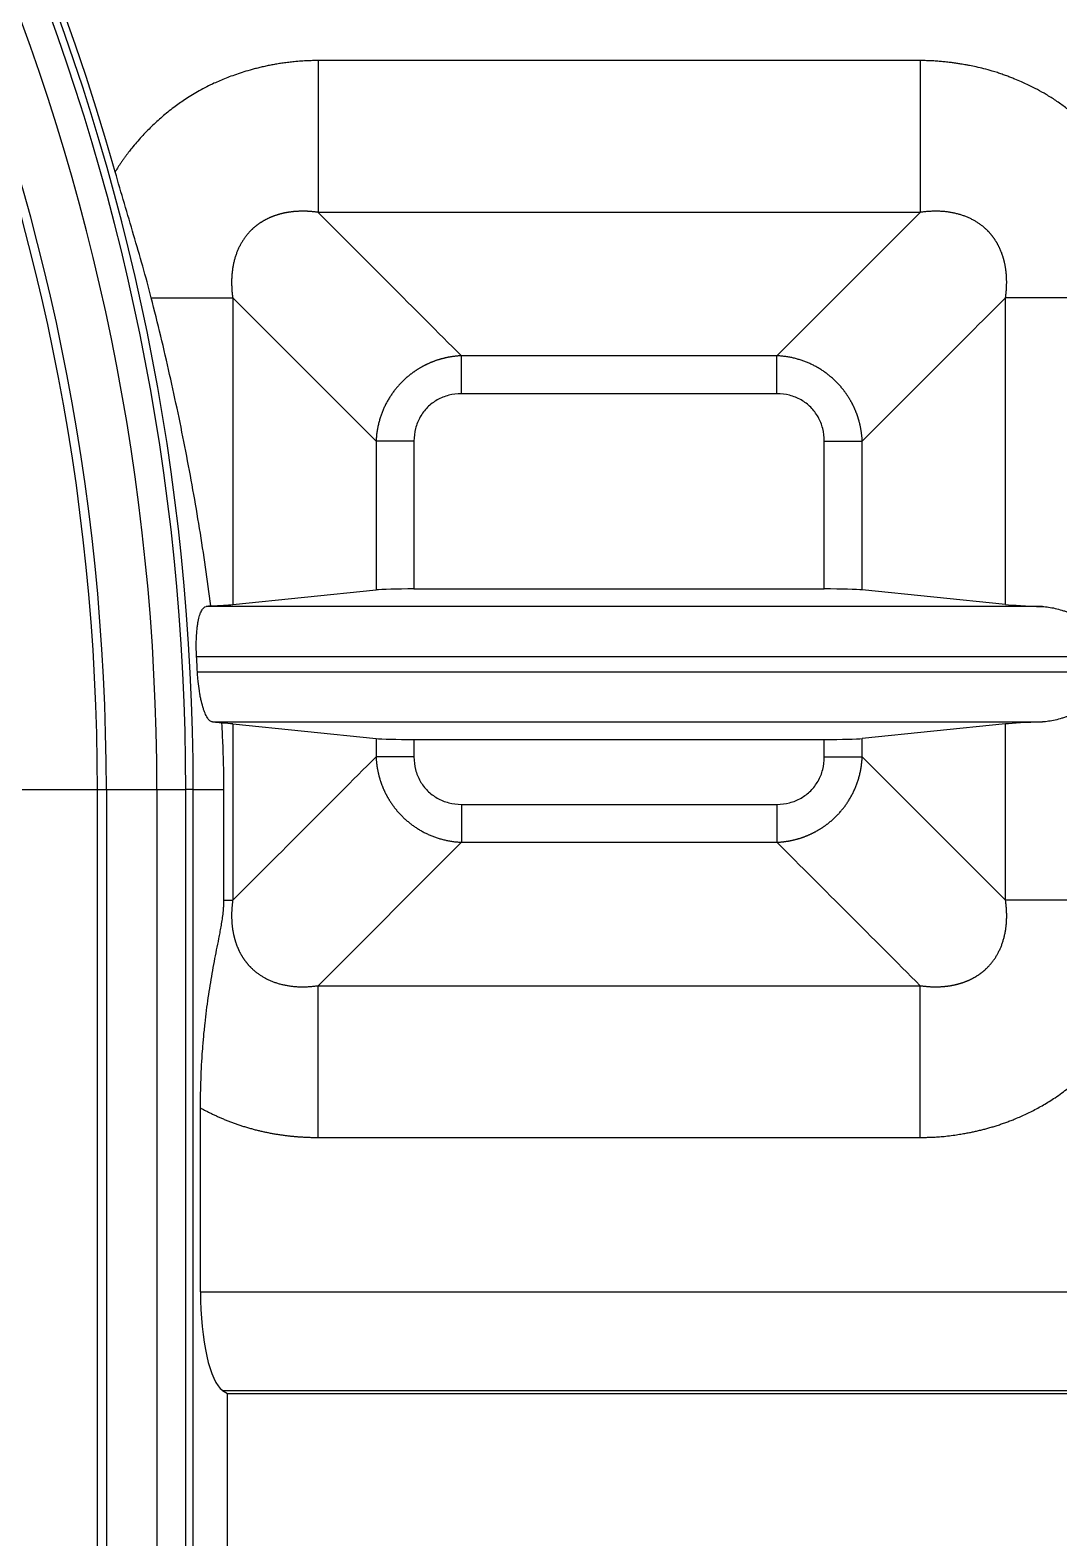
# Model space of a CAD drawing. Header units: millimetres. Extents: x -1286 to 291, y 5350 to 5880.
# Drawn here: x -165.36 to -144.73, y 5679.98 to 5710.19 of the extents above; entities that cross this region are included whole.
import ezdxf

# ---------------------------------------------------------------- set-up
doc = ezdxf.new("R2010")
doc.units = ezdxf.units.MM
doc.layers.add('粗实线层', color=7, linetype='Continuous', lineweight=35)

msp = doc.modelspace()

# ---------------------------------------------------------------- linework, layer by layer
at = {"layer": '粗实线层', "lineweight": 25}
for p, q in [((-147.512, 5709.576), (-159.584, 5709.576)), ((-147.512, 5706.535), (-159.584, 5706.535)), ((-150.385, 5703.662), (-147.512, 5706.535)), ((-158.422, 5701.952), (-161.295, 5704.825)), ((-161.295, 5704.825), (-161.295, 5698.68)), ((-145.802, 5698.68), (-145.802, 5704.825)), ((-150.385, 5703.662), (-156.711, 5703.662)), ((-150.385, 5702.902), (-156.711, 5702.902)), ((-158.422, 5701.952), (-158.422, 5698.971)), ((-157.661, 5701.952), (-157.661, 5698.99)), ((-149.435, 5698.99), (-149.435, 5701.952)), ((-148.675, 5698.971), (-148.675, 5701.952)), ((-161.295, 5698.68), (-158.422, 5698.971)), ((-157.661, 5698.99), (-149.435, 5698.99)), ((-145.802, 5698.68), (-148.675, 5698.971)), ((-145.062, 5698.638), (-161.828, 5698.638)), ((-142.761, 5697.633), (-162.019, 5697.633)), ((-162.003, 5697.331), (-142.761, 5697.331)), ((-161.702, 5696.327), (-145.062, 5696.327)), ((-161.295, 5696.285), (-158.422, 5695.994)), ((-161.295, 5696.285), (-161.295, 5692.753)), ((-145.802, 5696.285), (-148.675, 5695.994)), ((-145.802, 5692.753), (-145.802, 5696.285)), ((-158.422, 5695.994), (-158.422, 5695.626)), ((-157.661, 5695.975), (-157.661, 5695.626)), ((-157.661, 5695.975), (-149.435, 5695.975)), ((-149.435, 5695.626), (-149.435, 5695.975)), ((-148.675, 5695.626), (-148.675, 5695.994)), ((-148.675, 5695.626), (-145.802, 5692.753)), ((-170.827, 5694.97), (-164.007, 5694.97)), ((-164.007, 5666.83), (-164.007, 5694.97)), ((-164.007, 5694.97), (-163.829, 5694.97)), ((-163.829, 5694.97), (-163.829, 5666.83)), ((-163.829, 5694.97), (-162.816, 5694.97)), ((-162.816, 5694.97), (-162.816, 5666.83)), ((-162.816, 5694.97), (-162.236, 5694.97)), ((-162.087, 5694.97), (-162.236, 5694.97)), ((-162.236, 5666.83), (-162.236, 5694.97)), ((-162.087, 5694.97), (-161.472, 5694.97)), ((-162.087, 5666.83), (-162.087, 5694.97)), ((-161.472, 5692.753), (-161.472, 5694.97)), ((-156.711, 5694.675), (-150.385, 5694.675)), ((-156.711, 5693.915), (-159.584, 5691.042)), ((-156.711, 5693.915), (-150.385, 5693.915)), ((-159.584, 5691.042), (-147.512, 5691.042)), ((-161.942, 5684.911), (-161.942, 5688.592)), ((-159.584, 5688.001), (-147.512, 5688.001)), ((-161.942, 5684.911), (-135.255, 5684.911)), ((-161.497, 5682.932), (-161.403, 5682.87)), ((-161.497, 5682.932), (-135.067, 5682.932)), ((-161.403, 5678.929), (-161.403, 5682.87)), ((-161.403, 5682.87), (-143.903, 5682.87))]:
    msp.add_line(p, q, dxfattribs=at)
for centre, radius, start, end in [((-224.702, 5680.9), 102.402, 14.30847, 151.42209), ((-224.702, 5680.9), 101.899, 14.30847, 151.42209), ((-224.702, 5680.9), 101.532, 14.36134, 151.30913), ((-224.702, 5680.9), 101.03, 14.36134, 151.30913), ((-218.672, 5680.9), 84.503, 2.75328, 87.24672), ((-218.672, 5680.9), 83.513, 2.75328, 87.24672), ((-207.617, 5694.97), 45.53, 0, 90), ((-207.617, 5694.97), 45.381, 0, 90), ((-207.617, 5694.97), 44.801, 360, 90), ((-207.617, 5694.97), 43.788, 360, 90), ((-207.617, 5694.97), 43.61, 0, 90), ((-207.617, 5694.97), 45.675, 15.7246, 68.2859), ((-218.672, 5680.9), 85.795, 1.20163, 40.11072), ((-207.617, 5694.97), 45.675, 2.9637, 3.3429)]:
    msp.add_arc(centre, radius, start, end, dxfattribs=at)
for centre, major_axis, ratio, start_param, end_param in [((-157.661, 5698.962), (0.804, 0), 0.034921, 1.570796, 2.80998), ((-149.435, 5698.962), (0.804, 0), 0.034921, 0.331613, 1.570796), ((-164.335, 5698.716), (3.216, 0), 0.034921, 5.65474, 5.951573), ((-142.761, 5698.716), (3.216, 0), 0.034921, 3.473205, 3.914761), ((-164.335, 5696.249), (3.216, 0), 0.034921, 0.331613, 0.498948), ((-142.761, 5696.249), (3.216, 0), 0.034921, 2.368425, 2.80998), ((-157.661, 5696.003), (0.804, 0), 0.034921, 3.473205, 4.712389), ((-149.435, 5696.003), (0.804, 0), 0.034921, 4.712389, 5.951573), ((-161.403, 5684.911), (0, -2.01), 0.267949, 4.712389, 6.108652)]:
    msp.add_ellipse(centre, major_axis=major_axis, ratio=ratio, start_param=start_param, end_param=end_param, dxfattribs=at)
for points, knots in [([(-159.584, 5709.576), (-159.598, 5709.576), (-159.635, 5709.576), (-159.705, 5709.575), (-159.802, 5709.573), (-159.925, 5709.566), (-160.05, 5709.555), (-160.154, 5709.543), (-160.228, 5709.534), (-160.284, 5709.526), (-160.335, 5709.519), (-160.386, 5709.511), (-160.436, 5709.502), (-160.485, 5709.494), (-160.534, 5709.484), (-160.583, 5709.475), (-160.631, 5709.465), (-160.678, 5709.454), (-160.726, 5709.444), (-160.772, 5709.433), (-160.818, 5709.421), (-160.905, 5709.399), (-161.028, 5709.364), (-161.183, 5709.314), (-161.327, 5709.263), (-161.499, 5709.196), (-161.727, 5709.099), (-161.996, 5708.961), (-162.254, 5708.801), (-162.489, 5708.632), (-162.71, 5708.454), (-162.889, 5708.29), (-163.025, 5708.154), (-163.125, 5708.048), (-163.224, 5707.937), (-163.298, 5707.847), (-163.351, 5707.781), (-163.383, 5707.74), (-163.415, 5707.698), (-163.448, 5707.654), (-163.481, 5707.608), (-163.515, 5707.56), (-163.549, 5707.51), (-163.583, 5707.458), (-163.617, 5707.404), (-163.64, 5707.367), (-163.651, 5707.348)], [0, 0, 0, 0, 0.00858, 0.022924, 0.043042, 0.068947, 0.098835, 0.12063, 0.134311, 0.144989, 0.155589, 0.166112, 0.176558, 0.186925, 0.197215, 0.207427, 0.21756, 0.227616, 0.237595, 0.247495, 0.257318, 0.267064, 0.302777, 0.336396, 0.36791, 0.397304, 0.450643, 0.52104, 0.583975, 0.63842, 0.700305, 0.759463, 0.788793, 0.818829, 0.849571, 0.88102, 0.89127, 0.901888, 0.912873, 0.924224, 0.935942, 0.948025, 0.960473, 0.973285, 0.986461, 1, 1, 1, 1]), ([(-159.584, 5709.576), (-159.584, 5709.41), (-159.584, 5709.244), (-159.584, 5708.916), (-159.584, 5708.754), (-159.584, 5708.438), (-159.584, 5708.283), (-159.584, 5707.986), (-159.584, 5707.844), (-159.584, 5707.573), (-159.584, 5707.446), (-159.584, 5707.208), (-159.584, 5707.099), (-159.584, 5706.9), (-159.584, 5706.811), (-159.584, 5706.656), (-159.584, 5706.589), (-159.584, 5706.535)], [0, 0, 0, 0, 0.125, 0.125, 0.25, 0.25, 0.375, 0.375, 0.5, 0.5, 0.625, 0.625, 0.75, 0.75, 0.875, 0.875, 1, 1, 1, 1]), ([(-142.761, 5704.825), (-142.761, 5704.838), (-142.761, 5704.864), (-142.761, 5704.906), (-142.762, 5704.95), (-142.763, 5704.997), (-142.765, 5705.047), (-142.767, 5705.1), (-142.77, 5705.155), (-142.775, 5705.214), (-142.78, 5705.275), (-142.788, 5705.366), (-142.802, 5705.479), (-142.821, 5705.607), (-142.84, 5705.715), (-142.858, 5705.809), (-142.875, 5705.893), (-142.893, 5705.975), (-142.913, 5706.057), (-142.934, 5706.14), (-142.957, 5706.224), (-142.982, 5706.308), (-143.009, 5706.392), (-143.037, 5706.476), (-143.067, 5706.561), (-143.1, 5706.645), (-143.137, 5706.739), (-143.182, 5706.842), (-143.233, 5706.955), (-143.289, 5707.068), (-143.349, 5707.183), (-143.413, 5707.298), (-143.482, 5707.413), (-143.561, 5707.535), (-143.649, 5707.662), (-143.745, 5707.788), (-143.841, 5707.907), (-143.936, 5708.017), (-144.031, 5708.12), (-144.112, 5708.203), (-144.179, 5708.269), (-144.234, 5708.323), (-144.296, 5708.38), (-144.363, 5708.441), (-144.436, 5708.504), (-144.516, 5708.57), (-144.603, 5708.638), (-144.697, 5708.708), (-144.823, 5708.796), (-144.979, 5708.894), (-145.157, 5708.994), (-145.322, 5709.077), (-145.472, 5709.146), (-145.594, 5709.198), (-145.694, 5709.238), (-145.779, 5709.271), (-145.871, 5709.303), (-145.967, 5709.336), (-146.09, 5709.374), (-146.231, 5709.412), (-146.382, 5709.448), (-146.499, 5709.472), (-146.585, 5709.489), (-146.644, 5709.499), (-146.695, 5709.508), (-146.738, 5709.514), (-146.781, 5709.521), (-146.836, 5709.529), (-146.915, 5709.54), (-146.993, 5709.548), (-147.06, 5709.555), (-147.107, 5709.559), (-147.158, 5709.563), (-147.211, 5709.567), (-147.266, 5709.57), (-147.324, 5709.573), (-147.384, 5709.575), (-147.447, 5709.576), (-147.49, 5709.576), (-147.512, 5709.576)], [0, 0, 0, 0, 0.005135, 0.010651, 0.016547, 0.022825, 0.029484, 0.036526, 0.043951, 0.051759, 0.059952, 0.068529, 0.088308, 0.10555, 0.120248, 0.1324, 0.143498, 0.154703, 0.166018, 0.177441, 0.188976, 0.200623, 0.212383, 0.224256, 0.236242, 0.24834, 0.260547, 0.276693, 0.293196, 0.310057, 0.327276, 0.344856, 0.362799, 0.381103, 0.403086, 0.424251, 0.444591, 0.464105, 0.482791, 0.500651, 0.51011, 0.520439, 0.531641, 0.543714, 0.55666, 0.570477, 0.585165, 0.60072, 0.61714, 0.646967, 0.674194, 0.698828, 0.720872, 0.740333, 0.751799, 0.763989, 0.7769, 0.79053, 0.804879, 0.828211, 0.848946, 0.867093, 0.876072, 0.884007, 0.890898, 0.896748, 0.901556, 0.908321, 0.91894, 0.933404, 0.939472, 0.945875, 0.95261, 0.959679, 0.96708, 0.974813, 0.982878, 0.991274, 1, 1, 1, 1]), ([(-162.929, 5704.825), (-162.982, 5705.037), (-163.04, 5705.247), (-163.159, 5705.666), (-163.22, 5705.874), (-163.343, 5706.292), (-163.406, 5706.502), (-163.529, 5706.923), (-163.591, 5707.135), (-163.651, 5707.348)], [0, 0, 0, 0, 0.25, 0.25, 0.5, 0.5, 0.75, 0.75, 1, 1, 1, 1]), ([(-159.584, 5706.535), (-159.592, 5706.536), (-159.607, 5706.539), (-159.63, 5706.542), (-159.653, 5706.544), (-159.676, 5706.547), (-159.698, 5706.549), (-159.721, 5706.551), (-159.743, 5706.553), (-159.766, 5706.554), (-159.788, 5706.556), (-159.81, 5706.557), (-159.832, 5706.557), (-159.854, 5706.558), (-159.875, 5706.558), (-159.897, 5706.558), (-159.919, 5706.558), (-159.94, 5706.558), (-159.961, 5706.557), (-159.982, 5706.556), (-160.003, 5706.555), (-160.024, 5706.554), (-160.045, 5706.552), (-160.065, 5706.551), (-160.086, 5706.549), (-160.106, 5706.546), (-160.126, 5706.544), (-160.146, 5706.541), (-160.166, 5706.539), (-160.186, 5706.535), (-160.206, 5706.532), (-160.225, 5706.529), (-160.244, 5706.525), (-160.264, 5706.521), (-160.283, 5706.517), (-160.301, 5706.512), (-160.32, 5706.508), (-160.339, 5706.503), (-160.357, 5706.498), (-160.375, 5706.493), (-160.393, 5706.487), (-160.411, 5706.482), (-160.429, 5706.476), (-160.447, 5706.47), (-160.464, 5706.464), (-160.481, 5706.458), (-160.499, 5706.451), (-160.516, 5706.444), (-160.532, 5706.437), (-160.549, 5706.43), (-160.565, 5706.423), (-160.582, 5706.415), (-160.598, 5706.408), (-160.614, 5706.4), (-160.63, 5706.392), (-160.645, 5706.383), (-160.661, 5706.375), (-160.676, 5706.366), (-160.691, 5706.358), (-160.706, 5706.349), (-160.721, 5706.34), (-160.735, 5706.33), (-160.75, 5706.321), (-160.764, 5706.311), (-160.778, 5706.301), (-160.792, 5706.291), (-160.805, 5706.281), (-160.819, 5706.271), (-160.832, 5706.261), (-160.845, 5706.25), (-160.858, 5706.239), (-160.871, 5706.228), (-160.883, 5706.217), (-160.896, 5706.206), (-160.908, 5706.195), (-160.92, 5706.183), (-160.935, 5706.168), (-160.954, 5706.149), (-160.975, 5706.126), (-160.995, 5706.103), (-161.016, 5706.078), (-161.035, 5706.053), (-161.054, 5706.028), (-161.073, 5706.002), (-161.09, 5705.975), (-161.108, 5705.947), (-161.124, 5705.919), (-161.14, 5705.891), (-161.156, 5705.861), (-161.17, 5705.832), (-161.185, 5705.801), (-161.198, 5705.77), (-161.211, 5705.738), (-161.223, 5705.706), (-161.234, 5705.673), (-161.245, 5705.64), (-161.255, 5705.606), (-161.265, 5705.572), (-161.273, 5705.536), (-161.281, 5705.501), (-161.288, 5705.465), (-161.295, 5705.428), (-161.3, 5705.391), (-161.305, 5705.354), (-161.309, 5705.316), (-161.312, 5705.277), (-161.315, 5705.238), (-161.317, 5705.199), (-161.318, 5705.159), (-161.318, 5705.118), (-161.317, 5705.078), (-161.315, 5705.036), (-161.313, 5704.995), (-161.31, 5704.953), (-161.306, 5704.91), (-161.301, 5704.868), (-161.297, 5704.839), (-161.295, 5704.825)], [0, 0, 0, 0, 0.008389, 0.016721, 0.024996, 0.033214, 0.041375, 0.04948, 0.05753, 0.065524, 0.073462, 0.081346, 0.089175, 0.09695, 0.104671, 0.112339, 0.119954, 0.127517, 0.135027, 0.142485, 0.149892, 0.157247, 0.164553, 0.171808, 0.179014, 0.18617, 0.193278, 0.200337, 0.207349, 0.214313, 0.221231, 0.228103, 0.234928, 0.241709, 0.248445, 0.255138, 0.261786, 0.268392, 0.274956, 0.281478, 0.287959, 0.2944, 0.300801, 0.307163, 0.313486, 0.319772, 0.326021, 0.332233, 0.33841, 0.344552, 0.35066, 0.356735, 0.362777, 0.368787, 0.374766, 0.380715, 0.386635, 0.392526, 0.39839, 0.404226, 0.410037, 0.415823, 0.421584, 0.427322, 0.433038, 0.438732, 0.444406, 0.450061, 0.455696, 0.461314, 0.466916, 0.472502, 0.478073, 0.48363, 0.489175, 0.494708, 0.50023, 0.510587, 0.520984, 0.531428, 0.541926, 0.552484, 0.563109, 0.573806, 0.584582, 0.595443, 0.606395, 0.617442, 0.628592, 0.639849, 0.651219, 0.662706, 0.674316, 0.686053, 0.697921, 0.709927, 0.722073, 0.734364, 0.746804, 0.759397, 0.772146, 0.785055, 0.798128, 0.811369, 0.824779, 0.838363, 0.852123, 0.866062, 0.880183, 0.894489, 0.908982, 0.923664, 0.938538, 0.953607, 0.968872, 0.984336, 1, 1, 1, 1]), ([(-145.802, 5704.825), (-145.8, 5704.833), (-145.798, 5704.848), (-145.795, 5704.871), (-145.793, 5704.894), (-145.79, 5704.916), (-145.788, 5704.939), (-145.786, 5704.962), (-145.784, 5704.984), (-145.782, 5705.006), (-145.781, 5705.029), (-145.78, 5705.051), (-145.779, 5705.073), (-145.779, 5705.094), (-145.779, 5705.116), (-145.778, 5705.138), (-145.779, 5705.159), (-145.779, 5705.181), (-145.78, 5705.202), (-145.78, 5705.223), (-145.782, 5705.244), (-145.783, 5705.265), (-145.784, 5705.286), (-145.786, 5705.306), (-145.788, 5705.327), (-145.79, 5705.347), (-145.793, 5705.367), (-145.795, 5705.387), (-145.798, 5705.407), (-145.801, 5705.427), (-145.805, 5705.446), (-145.808, 5705.466), (-145.812, 5705.485), (-145.816, 5705.504), (-145.82, 5705.523), (-145.824, 5705.542), (-145.829, 5705.561), (-145.834, 5705.579), (-145.839, 5705.598), (-145.844, 5705.616), (-145.849, 5705.634), (-145.855, 5705.652), (-145.861, 5705.67), (-145.867, 5705.687), (-145.873, 5705.705), (-145.879, 5705.722), (-145.886, 5705.739), (-145.893, 5705.756), (-145.9, 5705.773), (-145.907, 5705.79), (-145.914, 5705.806), (-145.922, 5705.823), (-145.929, 5705.839), (-145.937, 5705.855), (-145.945, 5705.87), (-145.953, 5705.886), (-145.962, 5705.901), (-145.97, 5705.917), (-145.979, 5705.932), (-145.988, 5705.947), (-145.997, 5705.961), (-146.007, 5705.976), (-146.016, 5705.99), (-146.026, 5706.005), (-146.035, 5706.019), (-146.045, 5706.032), (-146.056, 5706.046), (-146.066, 5706.06), (-146.076, 5706.073), (-146.087, 5706.086), (-146.098, 5706.099), (-146.109, 5706.112), (-146.12, 5706.124), (-146.131, 5706.137), (-146.142, 5706.149), (-146.154, 5706.161), (-146.169, 5706.176), (-146.188, 5706.194), (-146.211, 5706.216), (-146.234, 5706.236), (-146.258, 5706.256), (-146.283, 5706.276), (-146.309, 5706.295), (-146.335, 5706.313), (-146.362, 5706.331), (-146.389, 5706.348), (-146.417, 5706.365), (-146.446, 5706.381), (-146.475, 5706.396), (-146.505, 5706.411), (-146.536, 5706.425), (-146.567, 5706.439), (-146.599, 5706.452), (-146.631, 5706.464), (-146.664, 5706.475), (-146.697, 5706.486), (-146.731, 5706.496), (-146.765, 5706.505), (-146.8, 5706.514), (-146.836, 5706.522), (-146.872, 5706.529), (-146.909, 5706.535), (-146.946, 5706.541), (-146.983, 5706.546), (-147.021, 5706.55), (-147.06, 5706.553), (-147.099, 5706.556), (-147.138, 5706.557), (-147.178, 5706.558), (-147.219, 5706.558), (-147.259, 5706.558), (-147.3, 5706.556), (-147.342, 5706.554), (-147.384, 5706.55), (-147.426, 5706.546), (-147.469, 5706.541), (-147.498, 5706.537), (-147.512, 5706.535)], [0, 0, 0, 0, 0.008389, 0.016721, 0.024996, 0.033214, 0.041375, 0.04948, 0.05753, 0.065524, 0.073462, 0.081346, 0.089175, 0.09695, 0.104671, 0.112339, 0.119954, 0.127517, 0.135027, 0.142485, 0.149892, 0.157247, 0.164553, 0.171808, 0.179014, 0.18617, 0.193278, 0.200337, 0.207349, 0.214313, 0.221231, 0.228103, 0.234928, 0.241709, 0.248445, 0.255138, 0.261786, 0.268392, 0.274956, 0.281478, 0.287959, 0.2944, 0.300801, 0.307163, 0.313486, 0.319772, 0.326021, 0.332233, 0.33841, 0.344552, 0.35066, 0.356735, 0.362777, 0.368787, 0.374766, 0.380715, 0.386635, 0.392526, 0.39839, 0.404226, 0.410037, 0.415823, 0.421584, 0.427322, 0.433038, 0.438732, 0.444406, 0.450061, 0.455696, 0.461314, 0.466916, 0.472502, 0.478073, 0.48363, 0.489175, 0.494708, 0.50023, 0.510587, 0.520984, 0.531428, 0.541926, 0.552484, 0.563109, 0.573806, 0.584582, 0.595443, 0.606395, 0.617442, 0.628592, 0.639849, 0.651219, 0.662706, 0.674316, 0.686053, 0.697921, 0.709927, 0.722073, 0.734364, 0.746804, 0.759397, 0.772146, 0.785055, 0.798128, 0.811369, 0.824779, 0.838363, 0.852123, 0.866062, 0.880183, 0.894489, 0.908982, 0.923664, 0.938538, 0.953607, 0.968872, 0.984336, 1, 1, 1, 1]), ([(-161.734, 5698.65), (-161.767, 5698.91), (-161.802, 5699.169), (-161.878, 5699.687), (-161.918, 5699.945), (-162.044, 5700.72), (-162.136, 5701.235), (-162.336, 5702.263), (-162.444, 5702.776), (-162.675, 5703.801), (-162.798, 5704.313), (-162.929, 5704.825)], [0, 0, 0, 0, 0.125, 0.125, 0.25, 0.25, 0.5, 0.5, 0.75, 0.75, 1, 1, 1, 1]), ([(-142.761, 5704.825), (-142.927, 5704.825), (-143.093, 5704.825), (-143.421, 5704.825), (-143.583, 5704.825), (-143.899, 5704.825), (-144.054, 5704.825), (-144.35, 5704.825), (-144.493, 5704.825), (-144.763, 5704.825), (-144.891, 5704.825), (-145.129, 5704.825), (-145.238, 5704.825), (-145.437, 5704.825), (-145.526, 5704.825), (-145.681, 5704.825), (-145.747, 5704.825), (-145.802, 5704.825)], [0, 0, 0, 0, 0.125, 0.125, 0.25, 0.25, 0.375, 0.375, 0.5, 0.5, 0.625, 0.625, 0.75, 0.75, 0.875, 0.875, 1, 1, 1, 1]), ([(-156.711, 5703.662), (-156.718, 5703.662), (-156.732, 5703.661), (-156.754, 5703.66), (-156.775, 5703.658), (-156.796, 5703.657), (-156.817, 5703.655), (-156.838, 5703.652), (-156.859, 5703.65), (-156.88, 5703.647), (-156.901, 5703.644), (-156.922, 5703.641), (-156.943, 5703.637), (-156.963, 5703.633), (-156.984, 5703.63), (-157.004, 5703.625), (-157.025, 5703.621), (-157.045, 5703.616), (-157.065, 5703.611), (-157.085, 5703.606), (-157.106, 5703.601), (-157.125, 5703.595), (-157.145, 5703.59), (-157.165, 5703.584), (-157.185, 5703.578), (-157.204, 5703.571), (-157.224, 5703.565), (-157.243, 5703.558), (-157.262, 5703.551), (-157.281, 5703.543), (-157.3, 5703.536), (-157.319, 5703.528), (-157.338, 5703.521), (-157.356, 5703.513), (-157.375, 5703.504), (-157.393, 5703.496), (-157.411, 5703.487), (-157.429, 5703.479), (-157.447, 5703.47), (-157.465, 5703.46), (-157.482, 5703.451), (-157.5, 5703.442), (-157.517, 5703.432), (-157.534, 5703.422), (-157.551, 5703.412), (-157.568, 5703.402), (-157.585, 5703.391), (-157.602, 5703.381), (-157.618, 5703.37), (-157.634, 5703.359), (-157.651, 5703.348), (-157.667, 5703.337), (-157.682, 5703.326), (-157.698, 5703.315), (-157.714, 5703.303), (-157.729, 5703.291), (-157.744, 5703.279), (-157.759, 5703.267), (-157.774, 5703.255), (-157.789, 5703.243), (-157.803, 5703.231), (-157.818, 5703.218), (-157.832, 5703.206), (-157.846, 5703.193), (-157.86, 5703.18), (-157.873, 5703.167), (-157.887, 5703.154), (-157.904, 5703.137), (-157.925, 5703.115), (-157.95, 5703.089), (-157.974, 5703.063), (-157.997, 5703.036), (-158.02, 5703.008), (-158.043, 5702.98), (-158.065, 5702.951), (-158.087, 5702.921), (-158.108, 5702.891), (-158.128, 5702.861), (-158.149, 5702.83), (-158.168, 5702.798), (-158.187, 5702.766), (-158.205, 5702.733), (-158.223, 5702.7), (-158.24, 5702.666), (-158.256, 5702.632), (-158.272, 5702.597), (-158.287, 5702.562), (-158.301, 5702.527), (-158.314, 5702.491), (-158.327, 5702.454), (-158.339, 5702.418), (-158.351, 5702.38), (-158.361, 5702.343), (-158.371, 5702.305), (-158.38, 5702.267), (-158.388, 5702.228), (-158.395, 5702.19), (-158.402, 5702.151), (-158.408, 5702.111), (-158.412, 5702.072), (-158.416, 5702.032), (-158.419, 5701.992), (-158.421, 5701.965), (-158.422, 5701.952)], [0, 0, 0, 0, 0.00808, 0.016146, 0.024198, 0.032235, 0.040257, 0.048264, 0.056257, 0.064234, 0.072197, 0.080145, 0.088079, 0.095998, 0.103902, 0.111792, 0.119666, 0.127526, 0.13537, 0.143199, 0.151012, 0.15881, 0.166592, 0.174358, 0.182108, 0.189842, 0.19756, 0.205262, 0.212948, 0.220618, 0.228271, 0.235909, 0.243531, 0.251136, 0.258726, 0.2663, 0.273858, 0.281401, 0.288929, 0.296441, 0.303938, 0.31142, 0.318886, 0.326337, 0.333771, 0.34119, 0.348592, 0.355978, 0.363347, 0.3707, 0.378036, 0.385355, 0.392657, 0.399942, 0.40721, 0.41446, 0.421693, 0.428909, 0.436107, 0.443288, 0.450451, 0.457597, 0.464726, 0.471836, 0.47893, 0.486005, 0.493064, 0.500104, 0.513405, 0.526768, 0.540193, 0.55368, 0.567228, 0.580837, 0.594506, 0.608236, 0.622024, 0.63587, 0.649773, 0.663733, 0.677747, 0.691816, 0.70594, 0.72012, 0.734356, 0.748649, 0.762999, 0.777406, 0.79187, 0.806391, 0.820967, 0.835599, 0.850285, 0.865024, 0.879815, 0.894657, 0.909552, 0.924498, 0.939497, 0.954547, 0.969648, 0.9848, 1, 1, 1, 1]), ([(-150.385, 5702.902), (-150.385, 5702.985), (-150.385, 5703.068), (-150.385, 5703.226), (-150.385, 5703.301), (-150.385, 5703.437), (-150.385, 5703.497), (-150.385, 5703.596), (-150.385, 5703.635), (-150.385, 5703.662)], [0, 0, 0, 0, 0.25, 0.25, 0.5, 0.5, 0.75, 0.75, 1, 1, 1, 1]), ([(-148.675, 5701.952), (-148.675, 5701.959), (-148.676, 5701.973), (-148.677, 5701.995), (-148.678, 5702.016), (-148.68, 5702.037), (-148.682, 5702.058), (-148.685, 5702.079), (-148.687, 5702.1), (-148.69, 5702.121), (-148.693, 5702.142), (-148.696, 5702.163), (-148.7, 5702.183), (-148.703, 5702.204), (-148.707, 5702.225), (-148.712, 5702.245), (-148.716, 5702.266), (-148.721, 5702.286), (-148.725, 5702.306), (-148.731, 5702.326), (-148.736, 5702.346), (-148.741, 5702.366), (-148.747, 5702.386), (-148.753, 5702.406), (-148.759, 5702.425), (-148.766, 5702.445), (-148.772, 5702.464), (-148.779, 5702.484), (-148.786, 5702.503), (-148.793, 5702.522), (-148.801, 5702.541), (-148.808, 5702.56), (-148.816, 5702.578), (-148.824, 5702.597), (-148.832, 5702.615), (-148.841, 5702.634), (-148.849, 5702.652), (-148.858, 5702.67), (-148.867, 5702.688), (-148.876, 5702.705), (-148.886, 5702.723), (-148.895, 5702.741), (-148.905, 5702.758), (-148.915, 5702.775), (-148.925, 5702.792), (-148.935, 5702.809), (-148.945, 5702.826), (-148.956, 5702.842), (-148.967, 5702.859), (-148.977, 5702.875), (-148.988, 5702.891), (-149, 5702.907), (-149.011, 5702.923), (-149.022, 5702.939), (-149.034, 5702.954), (-149.046, 5702.97), (-149.057, 5702.985), (-149.069, 5703), (-149.082, 5703.015), (-149.094, 5703.03), (-149.106, 5703.044), (-149.119, 5703.058), (-149.131, 5703.073), (-149.144, 5703.087), (-149.157, 5703.1), (-149.17, 5703.114), (-149.183, 5703.128), (-149.2, 5703.145), (-149.222, 5703.166), (-149.247, 5703.19), (-149.274, 5703.214), (-149.301, 5703.238), (-149.329, 5703.261), (-149.357, 5703.284), (-149.386, 5703.306), (-149.416, 5703.327), (-149.446, 5703.349), (-149.476, 5703.369), (-149.507, 5703.389), (-149.539, 5703.409), (-149.571, 5703.428), (-149.604, 5703.446), (-149.637, 5703.464), (-149.671, 5703.481), (-149.705, 5703.497), (-149.739, 5703.512), (-149.775, 5703.527), (-149.81, 5703.542), (-149.846, 5703.555), (-149.882, 5703.568), (-149.919, 5703.58), (-149.956, 5703.591), (-149.994, 5703.602), (-150.032, 5703.612), (-150.07, 5703.621), (-150.108, 5703.629), (-150.147, 5703.636), (-150.186, 5703.643), (-150.226, 5703.648), (-150.265, 5703.653), (-150.305, 5703.657), (-150.345, 5703.66), (-150.372, 5703.662), (-150.385, 5703.662)], [0, 0, 0, 0, 0.00808, 0.016146, 0.024198, 0.032235, 0.040257, 0.048264, 0.056257, 0.064234, 0.072197, 0.080145, 0.088079, 0.095998, 0.103902, 0.111792, 0.119666, 0.127526, 0.13537, 0.143199, 0.151012, 0.15881, 0.166592, 0.174358, 0.182108, 0.189842, 0.19756, 0.205262, 0.212948, 0.220618, 0.228271, 0.235909, 0.243531, 0.251136, 0.258726, 0.2663, 0.273858, 0.281401, 0.288929, 0.296441, 0.303938, 0.31142, 0.318886, 0.326337, 0.333771, 0.34119, 0.348592, 0.355978, 0.363347, 0.3707, 0.378036, 0.385355, 0.392657, 0.399942, 0.40721, 0.41446, 0.421693, 0.428909, 0.436107, 0.443288, 0.450451, 0.457597, 0.464726, 0.471836, 0.47893, 0.486005, 0.493064, 0.500104, 0.513405, 0.526768, 0.540193, 0.55368, 0.567228, 0.580837, 0.594506, 0.608236, 0.622024, 0.63587, 0.649773, 0.663733, 0.677747, 0.691816, 0.70594, 0.72012, 0.734356, 0.748649, 0.762999, 0.777406, 0.79187, 0.806391, 0.820967, 0.835599, 0.850285, 0.865024, 0.879815, 0.894657, 0.909552, 0.924498, 0.939497, 0.954547, 0.969648, 0.9848, 1, 1, 1, 1]), ([(-157.661, 5701.952), (-157.744, 5701.952), (-157.827, 5701.952), (-157.986, 5701.952), (-158.061, 5701.952), (-158.196, 5701.952), (-158.256, 5701.952), (-158.355, 5701.952), (-158.395, 5701.952), (-158.422, 5701.952)], [0, 0, 0, 0, 0.25, 0.25, 0.5, 0.5, 0.75, 0.75, 1, 1, 1, 1]), ([(-162.019, 5697.633), (-162.023, 5697.699), (-162.025, 5697.763), (-162.026, 5697.859), (-162.026, 5697.89), (-162.025, 5697.937), (-162.025, 5697.953), (-162.024, 5697.984), (-162.024, 5697.999), (-162.02, 5698.074), (-162.016, 5698.131), (-162.009, 5698.199), (-162.008, 5698.212), (-162.004, 5698.239), (-162.003, 5698.252), (-161.997, 5698.29), (-161.993, 5698.314), (-161.98, 5698.382), (-161.97, 5698.424), (-161.956, 5698.47), (-161.953, 5698.478), (-161.947, 5698.495), (-161.937, 5698.52), (-161.921, 5698.555), (-161.907, 5698.578), (-161.892, 5698.598), (-161.885, 5698.606), (-161.861, 5698.627), (-161.845, 5698.635), (-161.828, 5698.638)], [0, 0, 0, 0, 0.125, 0.125, 0.1875, 0.1875, 0.21875, 0.21875, 0.25, 0.25, 0.375, 0.375, 0.40625, 0.40625, 0.4375, 0.4375, 0.5, 0.5, 0.625, 0.625, 0.65625, 0.65625, 0.6875, 0.75, 0.8125, 0.8125, 0.875, 0.875, 1, 1, 1, 1]), ([(-145.062, 5698.638), (-145.021, 5698.636), (-144.98, 5698.632), (-144.895, 5698.62), (-144.852, 5698.612), (-144.764, 5698.591), (-144.719, 5698.579), (-144.651, 5698.559), (-144.628, 5698.552), (-144.582, 5698.537), (-144.559, 5698.529), (-144.442, 5698.488), (-144.348, 5698.451), (-144.157, 5698.368), (-144.06, 5698.324), (-143.913, 5698.253), (-143.864, 5698.229), (-143.765, 5698.179), (-143.715, 5698.153), (-143.565, 5698.075), (-143.465, 5698.022), (-143.265, 5697.914), (-143.165, 5697.858), (-143.014, 5697.775), (-142.938, 5697.732), (-142.85, 5697.683), (-142.811, 5697.662), (-142.786, 5697.647), (-142.773, 5697.64), (-142.761, 5697.633)], [0, 0, 0, 0, 0.0625, 0.0625, 0.125, 0.125, 0.1875, 0.1875, 0.21875, 0.21875, 0.25, 0.25, 0.375, 0.375, 0.5, 0.5, 0.5625, 0.5625, 0.625, 0.625, 0.75, 0.75, 0.875, 0.875, 0.9375, 0.96875, 0.984375, 0.984375, 1, 1, 1, 1]), ([(-161.702, 5696.327), (-161.719, 5696.329), (-161.736, 5696.337), (-161.761, 5696.358), (-161.77, 5696.367), (-161.782, 5696.382), (-161.787, 5696.387), (-161.795, 5696.399), (-161.799, 5696.405), (-161.82, 5696.437), (-161.836, 5696.468), (-161.858, 5696.522), (-161.866, 5696.541), (-161.877, 5696.572), (-161.88, 5696.583), (-161.888, 5696.605), (-161.891, 5696.616), (-161.908, 5696.673), (-161.921, 5696.723), (-161.938, 5696.804), (-161.944, 5696.831), (-161.955, 5696.889), (-161.96, 5696.919), (-161.973, 5697.009), (-161.981, 5697.071), (-161.991, 5697.167), (-161.994, 5697.2), (-161.999, 5697.265), (-162.001, 5697.298), (-162.003, 5697.331)], [0, 0, 0, 0, 0.125, 0.125, 0.1875, 0.1875, 0.21875, 0.21875, 0.25, 0.25, 0.375, 0.375, 0.4375, 0.4375, 0.46875, 0.46875, 0.5, 0.5, 0.625, 0.625, 0.6875, 0.6875, 0.75, 0.75, 0.875, 0.875, 0.9375, 0.9375, 1, 1, 1, 1]), ([(-142.761, 5697.331), (-142.773, 5697.324), (-142.786, 5697.317), (-142.811, 5697.303), (-142.85, 5697.282), (-142.938, 5697.232), (-143.014, 5697.19), (-143.165, 5697.106), (-143.265, 5697.051), (-143.465, 5696.942), (-143.565, 5696.889), (-143.715, 5696.811), (-143.765, 5696.786), (-143.864, 5696.736), (-143.913, 5696.712), (-144.06, 5696.641), (-144.157, 5696.596), (-144.348, 5696.514), (-144.442, 5696.476), (-144.559, 5696.435), (-144.582, 5696.427), (-144.628, 5696.412), (-144.651, 5696.405), (-144.719, 5696.385), (-144.764, 5696.373), (-144.852, 5696.353), (-144.895, 5696.345), (-144.98, 5696.332), (-145.021, 5696.328), (-145.062, 5696.327)], [0, 0, 0, 0, 0.015625, 0.015625, 0.03125, 0.0625, 0.125, 0.125, 0.25, 0.25, 0.375, 0.375, 0.4375, 0.4375, 0.5, 0.5, 0.625, 0.625, 0.75, 0.75, 0.78125, 0.78125, 0.8125, 0.8125, 0.875, 0.875, 0.9375, 0.9375, 1, 1, 1, 1]), ([(-158.422, 5695.626), (-158.421, 5695.619), (-158.421, 5695.604), (-158.419, 5695.583), (-158.418, 5695.562), (-158.416, 5695.541), (-158.414, 5695.52), (-158.411, 5695.498), (-158.409, 5695.477), (-158.406, 5695.457), (-158.403, 5695.436), (-158.4, 5695.415), (-158.396, 5695.394), (-158.393, 5695.374), (-158.389, 5695.353), (-158.385, 5695.332), (-158.38, 5695.312), (-158.375, 5695.292), (-158.371, 5695.272), (-158.366, 5695.251), (-158.36, 5695.231), (-158.355, 5695.211), (-158.349, 5695.192), (-158.343, 5695.172), (-158.337, 5695.152), (-158.33, 5695.133), (-158.324, 5695.113), (-158.317, 5695.094), (-158.31, 5695.075), (-158.303, 5695.056), (-158.295, 5695.037), (-158.288, 5695.018), (-158.28, 5694.999), (-158.272, 5694.981), (-158.264, 5694.962), (-158.255, 5694.944), (-158.247, 5694.926), (-158.238, 5694.908), (-158.229, 5694.89), (-158.22, 5694.872), (-158.21, 5694.855), (-158.201, 5694.837), (-158.191, 5694.82), (-158.181, 5694.803), (-158.171, 5694.785), (-158.161, 5694.769), (-158.151, 5694.752), (-158.14, 5694.735), (-158.129, 5694.719), (-158.119, 5694.702), (-158.108, 5694.686), (-158.096, 5694.67), (-158.085, 5694.654), (-158.074, 5694.639), (-158.062, 5694.623), (-158.05, 5694.608), (-158.039, 5694.593), (-158.027, 5694.578), (-158.015, 5694.563), (-158.002, 5694.548), (-157.99, 5694.534), (-157.977, 5694.519), (-157.965, 5694.505), (-157.952, 5694.491), (-157.939, 5694.477), (-157.926, 5694.463), (-157.913, 5694.45), (-157.896, 5694.433), (-157.875, 5694.412), (-157.849, 5694.387), (-157.822, 5694.363), (-157.795, 5694.34), (-157.767, 5694.317), (-157.739, 5694.294), (-157.71, 5694.272), (-157.681, 5694.25), (-157.651, 5694.229), (-157.62, 5694.208), (-157.589, 5694.188), (-157.557, 5694.169), (-157.525, 5694.15), (-157.492, 5694.132), (-157.459, 5694.114), (-157.425, 5694.097), (-157.391, 5694.081), (-157.357, 5694.065), (-157.322, 5694.05), (-157.286, 5694.036), (-157.25, 5694.022), (-157.214, 5694.01), (-157.177, 5693.997), (-157.14, 5693.986), (-157.102, 5693.976), (-157.064, 5693.966), (-157.026, 5693.957), (-156.988, 5693.949), (-156.949, 5693.941), (-156.91, 5693.935), (-156.87, 5693.929), (-156.831, 5693.924), (-156.791, 5693.921), (-156.751, 5693.917), (-156.725, 5693.916), (-156.711, 5693.915)], [0, 0, 0, 0, 0.00808, 0.016146, 0.024198, 0.032235, 0.040257, 0.048264, 0.056257, 0.064234, 0.072197, 0.080145, 0.088079, 0.095998, 0.103902, 0.111792, 0.119666, 0.127526, 0.13537, 0.143199, 0.151012, 0.15881, 0.166592, 0.174358, 0.182108, 0.189842, 0.19756, 0.205262, 0.212948, 0.220618, 0.228271, 0.235909, 0.243531, 0.251136, 0.258726, 0.2663, 0.273858, 0.281401, 0.288929, 0.296441, 0.303938, 0.31142, 0.318886, 0.326337, 0.333771, 0.34119, 0.348592, 0.355978, 0.363347, 0.3707, 0.378036, 0.385355, 0.392657, 0.399942, 0.40721, 0.41446, 0.421693, 0.428909, 0.436107, 0.443288, 0.450451, 0.457597, 0.464726, 0.471836, 0.47893, 0.486005, 0.493064, 0.500104, 0.513405, 0.526768, 0.540193, 0.55368, 0.567228, 0.580837, 0.594506, 0.608236, 0.622024, 0.63587, 0.649773, 0.663733, 0.677747, 0.691816, 0.70594, 0.72012, 0.734356, 0.748649, 0.762999, 0.777406, 0.79187, 0.806391, 0.820967, 0.835599, 0.850285, 0.865024, 0.879815, 0.894657, 0.909552, 0.924498, 0.939497, 0.954547, 0.969648, 0.9848, 1, 1, 1, 1]), ([(-150.385, 5693.915), (-150.378, 5693.916), (-150.364, 5693.916), (-150.342, 5693.918), (-150.321, 5693.919), (-150.3, 5693.921), (-150.279, 5693.923), (-150.258, 5693.925), (-150.237, 5693.928), (-150.216, 5693.931), (-150.195, 5693.934), (-150.174, 5693.937), (-150.153, 5693.94), (-150.133, 5693.944), (-150.112, 5693.948), (-150.092, 5693.952), (-150.071, 5693.957), (-150.051, 5693.961), (-150.031, 5693.966), (-150.011, 5693.971), (-149.991, 5693.977), (-149.971, 5693.982), (-149.951, 5693.988), (-149.931, 5693.994), (-149.911, 5694), (-149.892, 5694.006), (-149.873, 5694.013), (-149.853, 5694.02), (-149.834, 5694.027), (-149.815, 5694.034), (-149.796, 5694.042), (-149.777, 5694.049), (-149.759, 5694.057), (-149.74, 5694.065), (-149.722, 5694.073), (-149.703, 5694.082), (-149.685, 5694.09), (-149.667, 5694.099), (-149.649, 5694.108), (-149.631, 5694.117), (-149.614, 5694.126), (-149.596, 5694.136), (-149.579, 5694.146), (-149.562, 5694.156), (-149.545, 5694.166), (-149.528, 5694.176), (-149.511, 5694.186), (-149.494, 5694.197), (-149.478, 5694.207), (-149.462, 5694.218), (-149.445, 5694.229), (-149.43, 5694.24), (-149.414, 5694.252), (-149.398, 5694.263), (-149.382, 5694.275), (-149.367, 5694.286), (-149.352, 5694.298), (-149.337, 5694.31), (-149.322, 5694.322), (-149.307, 5694.335), (-149.293, 5694.347), (-149.278, 5694.359), (-149.264, 5694.372), (-149.25, 5694.385), (-149.236, 5694.398), (-149.223, 5694.411), (-149.209, 5694.424), (-149.192, 5694.441), (-149.171, 5694.462), (-149.147, 5694.488), (-149.123, 5694.515), (-149.099, 5694.542), (-149.076, 5694.57), (-149.053, 5694.598), (-149.031, 5694.627), (-149.009, 5694.656), (-148.988, 5694.686), (-148.968, 5694.717), (-148.948, 5694.748), (-148.928, 5694.78), (-148.909, 5694.812), (-148.891, 5694.845), (-148.873, 5694.878), (-148.856, 5694.911), (-148.84, 5694.946), (-148.824, 5694.98), (-148.809, 5695.015), (-148.795, 5695.051), (-148.782, 5695.087), (-148.769, 5695.123), (-148.757, 5695.16), (-148.745, 5695.197), (-148.735, 5695.235), (-148.725, 5695.273), (-148.716, 5695.311), (-148.708, 5695.349), (-148.701, 5695.388), (-148.694, 5695.427), (-148.688, 5695.466), (-148.684, 5695.506), (-148.68, 5695.546), (-148.677, 5695.586), (-148.675, 5695.612), (-148.675, 5695.626)], [0, 0, 0, 0, 0.00808, 0.016146, 0.024198, 0.032235, 0.040257, 0.048264, 0.056257, 0.064234, 0.072197, 0.080145, 0.088079, 0.095998, 0.103902, 0.111792, 0.119666, 0.127526, 0.13537, 0.143199, 0.151012, 0.15881, 0.166592, 0.174358, 0.182108, 0.189842, 0.19756, 0.205262, 0.212948, 0.220618, 0.228271, 0.235909, 0.243531, 0.251136, 0.258726, 0.2663, 0.273858, 0.281401, 0.288929, 0.296441, 0.303938, 0.31142, 0.318886, 0.326337, 0.333771, 0.34119, 0.348592, 0.355978, 0.363347, 0.3707, 0.378036, 0.385355, 0.392657, 0.399942, 0.40721, 0.41446, 0.421693, 0.428909, 0.436107, 0.443288, 0.450451, 0.457597, 0.464726, 0.471836, 0.47893, 0.486005, 0.493064, 0.500104, 0.513405, 0.526768, 0.540193, 0.55368, 0.567228, 0.580837, 0.594506, 0.608236, 0.622024, 0.63587, 0.649773, 0.663733, 0.677747, 0.691816, 0.70594, 0.72012, 0.734356, 0.748649, 0.762999, 0.777406, 0.79187, 0.806391, 0.820967, 0.835599, 0.850285, 0.865024, 0.879815, 0.894657, 0.909552, 0.924498, 0.939497, 0.954547, 0.969648, 0.9848, 1, 1, 1, 1]), ([(-149.435, 5695.626), (-149.352, 5695.626), (-149.269, 5695.626), (-149.111, 5695.626), (-149.035, 5695.626), (-148.9, 5695.626), (-148.84, 5695.626), (-148.741, 5695.626), (-148.702, 5695.626), (-148.675, 5695.626)], [0, 0, 0, 0, 0.25, 0.25, 0.5, 0.5, 0.75, 0.75, 1, 1, 1, 1]), ([(-156.711, 5694.675), (-156.711, 5694.592), (-156.711, 5694.509), (-156.711, 5694.351), (-156.711, 5694.276), (-156.711, 5694.141), (-156.711, 5694.081), (-156.711, 5693.982), (-156.711, 5693.942), (-156.711, 5693.915)], [0, 0, 0, 0, 0.25, 0.25, 0.5, 0.5, 0.75, 0.75, 1, 1, 1, 1]), ([(-161.942, 5688.592), (-161.942, 5688.787), (-161.938, 5688.98), (-161.924, 5689.36), (-161.914, 5689.548), (-161.897, 5689.781), (-161.893, 5689.827), (-161.886, 5689.92), (-161.882, 5689.966), (-161.869, 5690.104), (-161.842, 5690.374), (-161.809, 5690.632), (-161.773, 5690.883), (-161.76, 5690.966), (-161.734, 5691.129), (-161.72, 5691.209), (-161.692, 5691.368), (-161.677, 5691.447), (-161.648, 5691.603), (-161.633, 5691.68), (-161.602, 5691.834), (-161.587, 5691.91), (-161.564, 5692.026), (-161.557, 5692.065), (-161.542, 5692.143), (-161.534, 5692.182), (-161.52, 5692.262), (-161.514, 5692.303), (-161.501, 5692.386), (-161.495, 5692.428), (-161.487, 5692.495), (-161.485, 5692.517), (-161.48, 5692.562), (-161.479, 5692.585), (-161.476, 5692.632), (-161.474, 5692.656), (-161.473, 5692.692), (-161.473, 5692.704), (-161.472, 5692.728), (-161.472, 5692.741), (-161.472, 5692.753)], [0, 0, 0, 0, 0.125, 0.125, 0.25, 0.25, 0.28125, 0.28125, 0.3125, 0.3125, 0.375, 0.5, 0.5, 0.5625, 0.5625, 0.625, 0.625, 0.6875, 0.6875, 0.75, 0.75, 0.8125, 0.8125, 0.84375, 0.84375, 0.875, 0.875, 0.90625, 0.90625, 0.9375, 0.9375, 0.953125, 0.953125, 0.96875, 0.96875, 0.984375, 0.984375, 0.992187, 0.992187, 1, 1, 1, 1]), ([(-161.295, 5692.753), (-161.296, 5692.745), (-161.298, 5692.73), (-161.301, 5692.707), (-161.304, 5692.684), (-161.306, 5692.661), (-161.308, 5692.639), (-161.31, 5692.616), (-161.312, 5692.594), (-161.314, 5692.571), (-161.315, 5692.549), (-161.316, 5692.527), (-161.317, 5692.505), (-161.317, 5692.483), (-161.318, 5692.461), (-161.318, 5692.44), (-161.317, 5692.418), (-161.317, 5692.397), (-161.316, 5692.376), (-161.316, 5692.355), (-161.315, 5692.334), (-161.313, 5692.313), (-161.312, 5692.292), (-161.31, 5692.271), (-161.308, 5692.251), (-161.306, 5692.231), (-161.303, 5692.211), (-161.301, 5692.191), (-161.298, 5692.171), (-161.295, 5692.151), (-161.291, 5692.131), (-161.288, 5692.112), (-161.284, 5692.093), (-161.28, 5692.073), (-161.276, 5692.054), (-161.272, 5692.035), (-161.267, 5692.017), (-161.262, 5691.998), (-161.257, 5691.98), (-161.252, 5691.962), (-161.247, 5691.943), (-161.241, 5691.926), (-161.235, 5691.908), (-161.229, 5691.89), (-161.223, 5691.873), (-161.217, 5691.855), (-161.21, 5691.838), (-161.203, 5691.821), (-161.196, 5691.804), (-161.189, 5691.788), (-161.182, 5691.771), (-161.175, 5691.755), (-161.167, 5691.739), (-161.159, 5691.723), (-161.151, 5691.707), (-161.143, 5691.692), (-161.134, 5691.676), (-161.126, 5691.661), (-161.117, 5691.646), (-161.108, 5691.631), (-161.099, 5691.616), (-161.089, 5691.602), (-161.08, 5691.587), (-161.07, 5691.573), (-161.061, 5691.559), (-161.051, 5691.545), (-161.041, 5691.532), (-161.03, 5691.518), (-161.02, 5691.505), (-161.009, 5691.492), (-160.998, 5691.479), (-160.988, 5691.466), (-160.977, 5691.453), (-160.965, 5691.441), (-160.954, 5691.429), (-160.942, 5691.417), (-160.927, 5691.402), (-160.908, 5691.383), (-160.885, 5691.362), (-160.862, 5691.341), (-160.838, 5691.321), (-160.813, 5691.302), (-160.787, 5691.283), (-160.761, 5691.264), (-160.734, 5691.246), (-160.707, 5691.229), (-160.679, 5691.213), (-160.65, 5691.197), (-160.621, 5691.181), (-160.591, 5691.166), (-160.56, 5691.152), (-160.529, 5691.139), (-160.498, 5691.126), (-160.465, 5691.114), (-160.432, 5691.102), (-160.399, 5691.092), (-160.365, 5691.082), (-160.331, 5691.072), (-160.296, 5691.064), (-160.26, 5691.056), (-160.224, 5691.049), (-160.188, 5691.042), (-160.15, 5691.037), (-160.113, 5691.032), (-160.075, 5691.028), (-160.036, 5691.024), (-159.997, 5691.022), (-159.958, 5691.02), (-159.918, 5691.019), (-159.878, 5691.019), (-159.837, 5691.02), (-159.796, 5691.021), (-159.754, 5691.024), (-159.712, 5691.027), (-159.67, 5691.031), (-159.627, 5691.036), (-159.598, 5691.04), (-159.584, 5691.042)], [0, 0, 0, 0, 0.008389, 0.016721, 0.024996, 0.033214, 0.041375, 0.04948, 0.05753, 0.065524, 0.073462, 0.081346, 0.089175, 0.09695, 0.104671, 0.112339, 0.119954, 0.127517, 0.135027, 0.142485, 0.149892, 0.157247, 0.164553, 0.171808, 0.179014, 0.18617, 0.193278, 0.200337, 0.207349, 0.214313, 0.221231, 0.228103, 0.234928, 0.241709, 0.248445, 0.255138, 0.261786, 0.268392, 0.274956, 0.281478, 0.287959, 0.2944, 0.300801, 0.307163, 0.313486, 0.319772, 0.326021, 0.332233, 0.33841, 0.344552, 0.35066, 0.356735, 0.362777, 0.368787, 0.374766, 0.380715, 0.386635, 0.392526, 0.39839, 0.404226, 0.410037, 0.415823, 0.421584, 0.427322, 0.433038, 0.438732, 0.444406, 0.450061, 0.455696, 0.461314, 0.466916, 0.472502, 0.478073, 0.48363, 0.489175, 0.494708, 0.50023, 0.510587, 0.520984, 0.531428, 0.541926, 0.552484, 0.563109, 0.573806, 0.584582, 0.595443, 0.606395, 0.617442, 0.628592, 0.639849, 0.651219, 0.662706, 0.674316, 0.686053, 0.697921, 0.709927, 0.722073, 0.734364, 0.746804, 0.759397, 0.772146, 0.785055, 0.798128, 0.811369, 0.824779, 0.838363, 0.852123, 0.866062, 0.880183, 0.894489, 0.908982, 0.923664, 0.938538, 0.953607, 0.968872, 0.984336, 1, 1, 1, 1]), ([(-147.512, 5691.042), (-147.504, 5691.041), (-147.489, 5691.039), (-147.466, 5691.036), (-147.443, 5691.033), (-147.42, 5691.031), (-147.398, 5691.029), (-147.375, 5691.027), (-147.353, 5691.025), (-147.33, 5691.023), (-147.308, 5691.022), (-147.286, 5691.021), (-147.264, 5691.02), (-147.242, 5691.02), (-147.221, 5691.019), (-147.199, 5691.019), (-147.178, 5691.019), (-147.156, 5691.02), (-147.135, 5691.02), (-147.114, 5691.021), (-147.093, 5691.022), (-147.072, 5691.024), (-147.051, 5691.025), (-147.031, 5691.027), (-147.01, 5691.029), (-146.99, 5691.031), (-146.97, 5691.034), (-146.95, 5691.036), (-146.93, 5691.039), (-146.91, 5691.042), (-146.891, 5691.045), (-146.871, 5691.049), (-146.852, 5691.053), (-146.833, 5691.057), (-146.814, 5691.061), (-146.795, 5691.065), (-146.776, 5691.07), (-146.757, 5691.075), (-146.739, 5691.08), (-146.721, 5691.085), (-146.703, 5691.09), (-146.685, 5691.096), (-146.667, 5691.102), (-146.649, 5691.108), (-146.632, 5691.114), (-146.615, 5691.12), (-146.597, 5691.127), (-146.581, 5691.133), (-146.564, 5691.14), (-146.547, 5691.148), (-146.531, 5691.155), (-146.514, 5691.162), (-146.498, 5691.17), (-146.482, 5691.178), (-146.466, 5691.186), (-146.451, 5691.194), (-146.435, 5691.203), (-146.42, 5691.211), (-146.405, 5691.22), (-146.39, 5691.229), (-146.375, 5691.238), (-146.361, 5691.247), (-146.346, 5691.257), (-146.332, 5691.266), (-146.318, 5691.276), (-146.304, 5691.286), (-146.291, 5691.296), (-146.277, 5691.307), (-146.264, 5691.317), (-146.251, 5691.328), (-146.238, 5691.338), (-146.225, 5691.349), (-146.213, 5691.36), (-146.2, 5691.372), (-146.188, 5691.383), (-146.176, 5691.394), (-146.161, 5691.41), (-146.142, 5691.428), (-146.121, 5691.451), (-146.101, 5691.475), (-146.08, 5691.499), (-146.061, 5691.524), (-146.042, 5691.55), (-146.024, 5691.576), (-146.006, 5691.603), (-145.988, 5691.63), (-145.972, 5691.658), (-145.956, 5691.687), (-145.94, 5691.716), (-145.926, 5691.746), (-145.912, 5691.777), (-145.898, 5691.808), (-145.885, 5691.839), (-145.873, 5691.872), (-145.862, 5691.904), (-145.851, 5691.938), (-145.841, 5691.972), (-145.832, 5692.006), (-145.823, 5692.041), (-145.815, 5692.077), (-145.808, 5692.113), (-145.801, 5692.149), (-145.796, 5692.186), (-145.791, 5692.224), (-145.787, 5692.262), (-145.784, 5692.301), (-145.781, 5692.34), (-145.779, 5692.379), (-145.778, 5692.419), (-145.778, 5692.459), (-145.779, 5692.5), (-145.781, 5692.541), (-145.783, 5692.583), (-145.786, 5692.625), (-145.791, 5692.667), (-145.795, 5692.71), (-145.799, 5692.738), (-145.802, 5692.753)], [0, 0, 0, 0, 0.008389, 0.016721, 0.024995, 0.033213, 0.041374, 0.04948, 0.057529, 0.065522, 0.073461, 0.081345, 0.089174, 0.096949, 0.10467, 0.112338, 0.119953, 0.127515, 0.135025, 0.142483, 0.14989, 0.157246, 0.164551, 0.171807, 0.179012, 0.186169, 0.193276, 0.200336, 0.207348, 0.214312, 0.22123, 0.228102, 0.234928, 0.241709, 0.248445, 0.255137, 0.261786, 0.268392, 0.274956, 0.281479, 0.28796, 0.294401, 0.300802, 0.307164, 0.313488, 0.319774, 0.326023, 0.332236, 0.338413, 0.344555, 0.350664, 0.356739, 0.362781, 0.368792, 0.374771, 0.380721, 0.386641, 0.392533, 0.398396, 0.404234, 0.410045, 0.415831, 0.421593, 0.427331, 0.433048, 0.438743, 0.444417, 0.450072, 0.455708, 0.461327, 0.466929, 0.472515, 0.478087, 0.483645, 0.48919, 0.494724, 0.500247, 0.510606, 0.521004, 0.53145, 0.541949, 0.552509, 0.563134, 0.573833, 0.58461, 0.595471, 0.606424, 0.617472, 0.628622, 0.63988, 0.651249, 0.662737, 0.674346, 0.686083, 0.697952, 0.709957, 0.722102, 0.734393, 0.746832, 0.759424, 0.772172, 0.785081, 0.798153, 0.811392, 0.824801, 0.838383, 0.852142, 0.86608, 0.880199, 0.894503, 0.908994, 0.923675, 0.938547, 0.953614, 0.968877, 0.984338, 1, 1, 1, 1]), ([(-147.512, 5688.001), (-147.499, 5688.002), (-147.472, 5688.002), (-147.431, 5688.002), (-147.387, 5688.003), (-147.34, 5688.004), (-147.29, 5688.006), (-147.237, 5688.008), (-147.182, 5688.011), (-147.123, 5688.015), (-147.062, 5688.02), (-146.971, 5688.029), (-146.858, 5688.043), (-146.73, 5688.062), (-146.621, 5688.081), (-146.528, 5688.098), (-146.444, 5688.116), (-146.362, 5688.134), (-146.279, 5688.154), (-146.196, 5688.175), (-146.113, 5688.198), (-146.029, 5688.223), (-145.945, 5688.25), (-145.861, 5688.278), (-145.776, 5688.308), (-145.691, 5688.34), (-145.598, 5688.378), (-145.495, 5688.422), (-145.382, 5688.474), (-145.268, 5688.529), (-145.154, 5688.589), (-145.039, 5688.654), (-144.924, 5688.723), (-144.801, 5688.802), (-144.675, 5688.89), (-144.549, 5688.985), (-144.43, 5689.081), (-144.319, 5689.177), (-144.216, 5689.272), (-144.134, 5689.353), (-144.068, 5689.42), (-144.014, 5689.475), (-143.957, 5689.537), (-143.896, 5689.604), (-143.833, 5689.677), (-143.766, 5689.757), (-143.698, 5689.844), (-143.629, 5689.937), (-143.541, 5690.064), (-143.443, 5690.22), (-143.343, 5690.398), (-143.26, 5690.563), (-143.191, 5690.713), (-143.139, 5690.835), (-143.099, 5690.935), (-143.066, 5691.02), (-143.033, 5691.111), (-143.001, 5691.208), (-142.963, 5691.331), (-142.925, 5691.472), (-142.889, 5691.623), (-142.864, 5691.74), (-142.848, 5691.826), (-142.838, 5691.885), (-142.829, 5691.936), (-142.822, 5691.979), (-142.816, 5692.022), (-142.808, 5692.077), (-142.797, 5692.156), (-142.788, 5692.233), (-142.782, 5692.3), (-142.778, 5692.348), (-142.774, 5692.399), (-142.77, 5692.451), (-142.767, 5692.507), (-142.764, 5692.565), (-142.762, 5692.625), (-142.761, 5692.688), (-142.761, 5692.731), (-142.761, 5692.753)], [0, 0, 0, 0, 0.005135, 0.010651, 0.016547, 0.022825, 0.029484, 0.036526, 0.043951, 0.051759, 0.059952, 0.068529, 0.088308, 0.10555, 0.120248, 0.1324, 0.143498, 0.154703, 0.166018, 0.177441, 0.188976, 0.200623, 0.212383, 0.224256, 0.236242, 0.24834, 0.260547, 0.276693, 0.293196, 0.310057, 0.327276, 0.344856, 0.362799, 0.381103, 0.403086, 0.424251, 0.444591, 0.464105, 0.482791, 0.500651, 0.51011, 0.520439, 0.531641, 0.543714, 0.55666, 0.570477, 0.585165, 0.60072, 0.61714, 0.646967, 0.674194, 0.698828, 0.720872, 0.740333, 0.751799, 0.763989, 0.7769, 0.79053, 0.804879, 0.828211, 0.848946, 0.867093, 0.876072, 0.884007, 0.890898, 0.896748, 0.901556, 0.908321, 0.91894, 0.933404, 0.939472, 0.945875, 0.95261, 0.959679, 0.96708, 0.974813, 0.982878, 0.991274, 1, 1, 1, 1]), ([(-147.512, 5688.001), (-147.512, 5688.168), (-147.512, 5688.334), (-147.512, 5688.662), (-147.512, 5688.824), (-147.512, 5689.14), (-147.512, 5689.294), (-147.512, 5689.591), (-147.512, 5689.734), (-147.512, 5690.004), (-147.512, 5690.132), (-147.512, 5690.369), (-147.512, 5690.479), (-147.512, 5690.678), (-147.512, 5690.767), (-147.512, 5690.922), (-147.512, 5690.988), (-147.512, 5691.042)], [0, 0, 0, 0, 0.125, 0.125, 0.25, 0.25, 0.375, 0.375, 0.5, 0.5, 0.625, 0.625, 0.75, 0.75, 0.875, 0.875, 1, 1, 1, 1]), ([(-161.942, 5688.592), (-161.931, 5688.587), (-161.911, 5688.575), (-161.88, 5688.559), (-161.848, 5688.542), (-161.816, 5688.526), (-161.784, 5688.51), (-161.752, 5688.494), (-161.719, 5688.478), (-161.686, 5688.462), (-161.653, 5688.446), (-161.619, 5688.431), (-161.586, 5688.415), (-161.551, 5688.4), (-161.517, 5688.385), (-161.482, 5688.371), (-161.447, 5688.356), (-161.411, 5688.342), (-161.375, 5688.328), (-161.339, 5688.314), (-161.303, 5688.3), (-161.266, 5688.287), (-161.229, 5688.274), (-161.192, 5688.261), (-161.154, 5688.248), (-161.116, 5688.236), (-161.078, 5688.223), (-161.039, 5688.212), (-161, 5688.2), (-160.961, 5688.189), (-160.922, 5688.178), (-160.882, 5688.167), (-160.831, 5688.153), (-160.768, 5688.138), (-160.693, 5688.12), (-160.619, 5688.104), (-160.544, 5688.09), (-160.47, 5688.076), (-160.395, 5688.064), (-160.321, 5688.053), (-160.246, 5688.043), (-160.172, 5688.034), (-160.098, 5688.026), (-160.024, 5688.019), (-159.95, 5688.014), (-159.877, 5688.009), (-159.803, 5688.006), (-159.73, 5688.003), (-159.657, 5688.002), (-159.608, 5688.002), (-159.584, 5688.001)], [0, 0, 0, 0, 0.014269, 0.028626, 0.043071, 0.057604, 0.072225, 0.086935, 0.101732, 0.116617, 0.131589, 0.146649, 0.161797, 0.177031, 0.192352, 0.207759, 0.223252, 0.238831, 0.254496, 0.270245, 0.286079, 0.301997, 0.318, 0.334086, 0.350258, 0.366514, 0.382856, 0.399282, 0.415795, 0.432393, 0.449076, 0.465846, 0.482701, 0.513932, 0.545067, 0.576105, 0.607046, 0.637888, 0.66863, 0.699271, 0.729809, 0.760242, 0.790569, 0.820792, 0.850912, 0.880931, 0.910849, 0.940666, 0.970383, 1, 1, 1, 1])]:
    msp.add_open_spline(points, degree=3, knots=knots, dxfattribs=at)
for points, weights in [([(-147.512, 5709.576), (-147.512, 5708.155), (-147.512, 5706.998), (-147.512, 5706.535)], [1.10247002689, 0.965844889658, 0.965843324386, 1.10246533108]), ([(-162.929, 5704.825), (-162.138, 5704.825), (-161.572, 5704.825), (-161.295, 5704.825)], [1.00699130562, 0.984487176342, 1.01631150822, 1.10246430127]), ([(-156.711, 5702.902), (-156.711, 5703.257), (-156.711, 5703.547), (-156.711, 5703.662)], [1.10245000855, 0.965843397504, 0.965849997469, 1.10246980844]), ([(-149.435, 5701.952), (-149.079, 5701.952), (-148.79, 5701.952), (-148.675, 5701.952)], [1.10245000855, 0.965843397504, 0.965849997469, 1.10246980844]), ([(-157.661, 5695.626), (-158.017, 5695.626), (-158.306, 5695.626), (-158.422, 5695.626)], [1.10245000855, 0.965843397504, 0.965849997469, 1.10246980844]), ([(-150.385, 5694.675), (-150.385, 5694.32), (-150.385, 5694.031), (-150.385, 5693.915)], [1.10245000855, 0.965843397504, 0.965849997469, 1.10246980844]), ([(-142.761, 5692.753), (-144.182, 5692.753), (-145.339, 5692.753), (-145.802, 5692.753)], [1.10247002689, 0.965844889658, 0.965843324386, 1.10246533108]), ([(-159.584, 5688.001), (-159.584, 5689.423), (-159.584, 5690.58), (-159.584, 5691.042)], [1.1024700269, 0.965844889658, 0.965843324386, 1.10246533108])]:
    msp.add_rational_spline(points, weights, degree=3, dxfattribs=at)
for points in [[(-156.711, 5703.662), (-157.669, 5704.62), (-158.626, 5705.578), (-159.584, 5706.535)], [(-148.675, 5701.952), (-147.717, 5702.91), (-146.759, 5703.867), (-145.802, 5704.825)], [(-156.711, 5702.902), (-156.8, 5702.902), (-156.968, 5702.88), (-157.201, 5702.787), (-157.397, 5702.638), (-157.546, 5702.442), (-157.64, 5702.208), (-157.661, 5702.04), (-157.661, 5701.952)], [(-149.435, 5701.952), (-149.435, 5702.04), (-149.456, 5702.209), (-149.55, 5702.442), (-149.699, 5702.637), (-149.895, 5702.787), (-150.128, 5702.881), (-150.297, 5702.902), (-150.385, 5702.902)], [(-161.734, 5698.65), (-161.75, 5698.648), (-161.781, 5698.644), (-161.813, 5698.64), (-161.828, 5698.638)], [(-161.511, 5696.302), (-161.543, 5696.306), (-161.607, 5696.315), (-161.67, 5696.323), (-161.702, 5696.327)], [(-161.472, 5694.97), (-161.472, 5695.113), (-161.475, 5695.402), (-161.488, 5695.847), (-161.503, 5696.149), (-161.511, 5696.302)], [(-158.422, 5695.626), (-159.379, 5694.668), (-160.337, 5693.71), (-161.295, 5692.753)], [(-157.661, 5695.626), (-157.661, 5695.537), (-157.64, 5695.369), (-157.546, 5695.136), (-157.397, 5694.94), (-157.201, 5694.791), (-156.968, 5694.697), (-156.799, 5694.675), (-156.711, 5694.675)], [(-150.385, 5694.675), (-150.296, 5694.675), (-150.128, 5694.697), (-149.895, 5694.791), (-149.7, 5694.94), (-149.55, 5695.136), (-149.456, 5695.369), (-149.435, 5695.537), (-149.435, 5695.626)], [(-150.385, 5693.915), (-149.427, 5692.958), (-148.47, 5692), (-147.512, 5691.042)], [(-161.472, 5692.753), (-161.403, 5692.753), (-161.344, 5692.753), (-161.295, 5692.753)]]:
    msp.add_open_spline(points, degree=3, dxfattribs=at)

doc.saveas('drawing.dxf')
